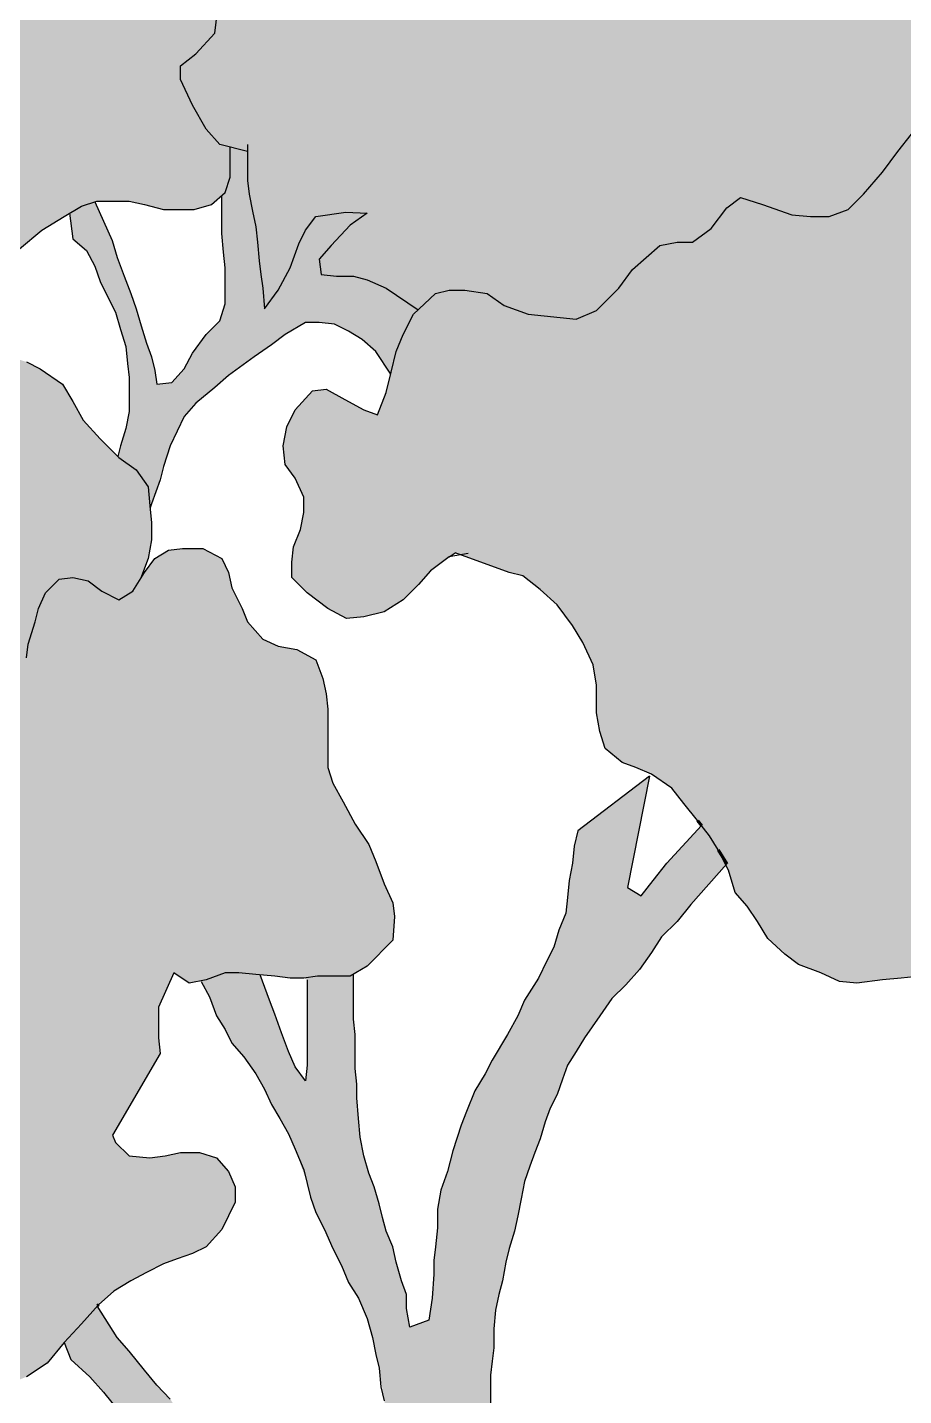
# Model space of a CAD drawing. Header units: millimetres. Extents: x 0 to 59350, y 0 to 29700.
# Drawn here: x 42453 to 43399, y 23469 to 24946 of the extents above; entities that cross this region are included whole.
import ezdxf

# ---------------------------------------------------------------- set-up
doc = ezdxf.new("R2010")
doc.units = ezdxf.units.MM
doc.linetypes.add('PUNKT2_S9', pattern=[1, 0, -1])
doc.layers.add('Standard', color=7, linetype='Continuous', lineweight=25)

msp = doc.modelspace()

# ---------------------------------------------------------------- hatches: boundary and pattern name
at = {"layer": 'Standard', "linetype": 'PUNKT2_S9', "lineweight": 25}
for color, points in [(7, [(43246.3, 24754.8), (43277.7, 24743.8), (43298, 24742), (43318.3, 24742), (43338.6, 24749.3), (43355.3, 24766), (43375.6, 24789.9), (43392.3, 24812.2), (43407, 24830.7), (43421.8, 24834.3), (43451.4, 24825.2), (43469.9, 24815.9), (43493.9, 24814), (43517.9, 24838), (43538.2, 24860.3), (43554.9, 24878.7), (43573.4, 24893.6), (43591.8, 24911.9), (43610.3, 24928.7), (43634.3, 24941.5), (43650.9, 24945.2), (43667.6, 24939.7), (43687.9, 24910.1), (43699, 24889.8), (43704.6, 24864), (43706.4, 24849.1), (43708.3, 24832.5), (43710.1, 24814), (43711.5, 24798.3), (43743.4, 24839.9), (43758.2, 24843.6), (43778.5, 24830.7), (43793.3, 24828.8), (43808.1, 24838), (43808.1, 24856.5), (43804.3, 24880.5), (43802.5, 24897.2), (43802.5, 24943.4), (43808.1, 24961.8), (43822.8, 24967.5), (43850.5, 24982.2), (43870.9, 24995.1), (43891.2, 24995.1), (43924.4, 24993.2), (43941.1, 24995.1), (43944.8, 24996.5), (43944.8, 25048.7), (43942.9, 25063.4), (43937.4, 25078.3), (43937.4, 25096.7), (43939.2, 25120.8), (43944.8, 25141.1), (43968.8, 25159.6), (43987.3, 25172.4), (44015, 25179.9), (44016.9, 25200.2), (44020.6, 25218.7), (44027.9, 25240.8), (44042.7, 25272.3), (44048.2, 25300), (44048.2, 25331.4), (44044.5, 25351.8), (44035.4, 25368.4), (44020.6, 25385), (44005.8, 25396.1), (43991, 25405.3), (43963.2, 25412.7), (43944.8, 25416.5), (43930, 25422), (43906, 25427.5), (43874.5, 25427.5), (43857.9, 25429.4), (43843.2, 25440.4), (43824.6, 25457.1), (43806.2, 25482.9), (43791.4, 25497.7), (43774.8, 25514.3), (43760, 25536.5), (43739.7, 25551.3), (43715.6, 25564.3), (43687.9, 25568), (43656.5, 25568), (43625.1, 25566.1), (43610.3, 25566.1), (43591.8, 25555.1), (43553, 25516.2), (43547.5, 25494.1), (43541.9, 25466.3), (43536.4, 25434.9), (43517.9, 25414.5), (43510.5, 25431.2), (43503.1, 25446), (43492, 25464.5), (43471.7, 25482.9), (43456.9, 25482.9), (43442.1, 25479.2), (43445.9, 25464.5), (43453.2, 25433), (43453.2, 25372.1), (43434.8, 25351.8), (43425.6, 25366.5), (43414.4, 25385), (43396, 25412.7), (43377.5, 25412.7), (43360.9, 25410.9), (43344.2, 25405.3), (43322.1, 25385), (43299.8, 25357.3), (43298, 25320.3), (43312.8, 25313), (43331.3, 25313), (43349.8, 25298.2), (43355.3, 25277.9), (43353.4, 25242.8), (43338.6, 25218.7), (43314.6, 25235.3), (43301.7, 25250.1), (43285.1, 25259.4), (43261.1, 25270.4), (43237.1, 25281.5), (43220.4, 25292.6), (43205.6, 25300), (43190.8, 25314.8), (43181.6, 25331.4), (43179.8, 25348.1), (43179.8, 25383.2), (43174.2, 25407.2), (43172.4, 25422), (43172.4, 25446), (43177.9, 25492.2), (43187.2, 25506.9), (43202, 25512.5), (43218.6, 25512.5), (43248.1, 25516.2), (43251.9, 25538.4), (43231.5, 25545.7), (43209.3, 25560.6), (43209.3, 25601.2), (43218.6, 25634.5), (43233.3, 25640), (43255.5, 25640), (43274, 25634.5), (43301.7, 25630.8), (43331.3, 25625.3), (43360.9, 25625.3), (43375.6, 25645.5), (43371.9, 25660.4), (43346.1, 25677), (43325.8, 25684.3), (43309.1, 25691.7), (43283.2, 25695.5), (43264.7, 25713.9), (43255.5, 25732.4), (43255.5, 25754.6), (43262.9, 25776.8), (43274, 25795.2), (43275.9, 25815.6), (43264.7, 25830.3), (43244.4, 25823), (43229.6, 25823), (43214.9, 25828.5), (43198.2, 25835.9), (43172.4, 25837.8), (43152, 25837.8), (43133.6, 25832.1), (43116.9, 25826.6), (43098.5, 25813.7), (43078.1, 25800.8), (43046.7, 25797), (43022.7, 25799), (43004.2, 25793.4), (42985.7, 25786), (42970.9, 25769.4), (42952.5, 25747.2), (42928.4, 25743.5), (42910, 25750.9), (42895.2, 25763.9), (42880.4, 25774.9), (42861.9, 25787.8), (42845.3, 25797), (42826.8, 25804.5), (42804.7, 25808.2), (42773.2, 25808.2), (42751.1, 25804.5), (42734.4, 25793.4), (42725.2, 25776.8), (42723.3, 25760.1), (42723.3, 25745.4), (42734.4, 25730.6), (42756.6, 25721.3), (42775.1, 25715.8), (42799.1, 25704.7), (42806.5, 25689.8), (42808.4, 25667.8), (42797.2, 25638.2), (42754.8, 25638.2), (42719.6, 25630.8), (42719.6, 25556.9), (42723.3, 25531), (42738.1, 25508.8), (42752.9, 25495.9), (42775.1, 25477.4), (42784.3, 25457.1), (42776.9, 25425.7), (42762.1, 25433), (42741.8, 25431.2), (42725.2, 25409), (42716, 25392.4), (42704.8, 25361), (42701.2, 25346.3), (42684.5, 25344.3), (42662.4, 25344.3), (42638.3, 25338.8), (42616.2, 25325.9), (42601.4, 25309.2), (42601.4, 25292.6), (42608.7, 25270.4), (42618, 25248.3), (42621.7, 25233.5), (42621.7, 25196.5), (42618, 25181.8), (42608.7, 25157.7), (42601.4, 25137.3), (42601.4, 25091.2), (42619.9, 25063.4), (42632.8, 25046.9), (42651.3, 25024.6), (42660.5, 25000.7), (42660.5, 24984), (42655, 24939.7), (42634.6, 24917.5), (42618, 24904.6), (42618, 24889.8), (42630.9, 24862.1), (42645.7, 24836.2), (42660.5, 24819.5), (42690.1, 24812.2), (42690.1, 24780.8), (42691.9, 24766), (42695.7, 24747.5), (42699.3, 24730.9), (42701.2, 24714.2), (42703, 24693.9), (42704.8, 24679.1), (42706.7, 24664.4), (42708.5, 24642.1), (42723.3, 24662.5), (42736.3, 24686.4), (42745.5, 24712.4), (42752.9, 24727.2), (42764, 24742), (42796.5, 24746.4), (42819.4, 24745.6), (42801, 24732.7), (42780.6, 24710.5), (42767.7, 24695.8), (42769.6, 24679.1), (42786.2, 24677.3), (42804.7, 24677.3), (42819.4, 24673.6), (42839.8, 24664.4), (42874.3, 24641.2), (42893.3, 24658.8), (42908.1, 24662.5), (42924.8, 24662.5), (42948.8, 24658.8), (42967.2, 24645.8), (42993.2, 24636.6), (43044.9, 24631.1), (43067.1, 24640.3), (43091.1, 24664.4), (43105.9, 24684.6), (43120.6, 24697.6), (43135.4, 24710.5), (43153.9, 24714.2), (43170.5, 24714.2), (43190.8, 24729), (43207.5, 24751.2), (43222.3, 24762.3)]), (96, [(42468.3, 24727.2), (42492.4, 24742), (42510.9, 24753), (42527.5, 24758.6), (42562.6, 24758.6), (42579.2, 24754.8), (42599.5, 24749.3), (42632.8, 24749.3), (42651.3, 24754.8), (42666.1, 24767.8), (42671.6, 24784.4), (42671.6, 24816.8), (42660.5, 24819.5), (42645.7, 24836.2), (42630.9, 24862.1), (42618, 24889.8), (42618, 24904.6), (42634.6, 24917.5), (42655, 24939.7), (42660.5, 24984), (42660.5, 25000.7), (42651.3, 25024.6), (42632.8, 25046.9), (42619.9, 25063.4), (42601.4, 25091.2), (42601.4, 25137.3), (42608.7, 25157.7), (42618, 25181.8), (42621.7, 25196.5), (42621.7, 25233.5), (42618, 25248.3), (42608.7, 25270.4), (42600.3, 25295.7), (42562.6, 25316.7), (42542.3, 25324), (42525.6, 25324), (42509, 25320.3), (42486.8, 25301.9), (42464.6, 25288.9), (42440.6, 25288.9), (42425.8, 25303.7), (42425.8, 25322.2), (42418.5, 25348.1), (42394.4, 25370.2), (42375.9, 25385), (42355.6, 25401.6), (42337.1, 25399.8), (42322.4, 25394.2), (42294.6, 25410.9), (42283.6, 25429.3), (42272.5, 25434.9), (42261.3, 25453.4), (42260.2, 25461.7), (42259.5, 25462.6), (42235.5, 25481.1), (42215.2, 25490.4), (42200.4, 25503.3), (42198.5, 25525.5), (42198.5, 25592), (42159.8, 25610.4), (42130.2, 25610.4), (42104.3, 25606.8), (42087.6, 25604.9), (42063.7, 25597.6), (42052.5, 25579), (42047, 25562.5), (42039.6, 25543.9), (42032.2, 25529.2), (42023, 25505.1), (42017.4, 25484.9), (42011.9, 25455.3), (42010.1, 25433), (42010.1, 25407.2), (42013.7, 25385), (42023, 25366.5), (42048.9, 25361), (42069.2, 25362.8), (42087.6, 25362.8), (42104.3, 25342.5), (42104.3, 25305.5), (42089.5, 25281.5), (42076.6, 25259.4), (42071.1, 25242.8), (42067.3, 25216.9), (42074.7, 25194.7), (42085.8, 25174.4), (42091.4, 25144.8), (42091.4, 25124.4), (42074.7, 25109.7), (42050.7, 25107.9), (42024.9, 25113.4), (42013.7, 25128.1), (42002.7, 25144.8), (41991.6, 25170.6), (41976.8, 25189.2), (41965.7, 25211.3), (41949.1, 25231.6), (41939.8, 25261.2), (41934.3, 25298.2), (41930.6, 25324), (41917.7, 25346.3), (41901, 25351.8), (41880.7, 25355.4), (41851.1, 25364.7), (41832.7, 25370.2), (41812.3, 25370.2), (41780.9, 25344.3), (41780.9, 25324), (41799.4, 25320.3), (41817.9, 25311), (41834.5, 25303.7), (41858.5, 25292.6), (41865.9, 25257.5), (41853, 25226.1), (41841.9, 25205.7), (41817.9, 25187.3), (41792, 25178.1), (41716.2, 25178.1), (41692.3, 25166.9), (41670, 25154.1), (41646, 25141.1), (41627.5, 25120.8), (41609.1, 25111.6), (41572.1, 25111.6), (41557.3, 25100.4), (41546.2, 25083.8), (41535.2, 25057.9), (41535.2, 25028.3), (41538.9, 24996.9), (41546.2, 24969.3), (41557.3, 24947), (41570.3, 24928.7), (41585.1, 24915.6), (41598, 24887.9), (41603.5, 24864), (41609.1, 24839.9), (41612.8, 24825.2), (41622, 24810.3), (41636.8, 24797.4), (41659, 24786.3), (41684.8, 24775.2), (41708.9, 24767.8), (41729.2, 24762.3), (41779.1, 24762.3), (41797.6, 24767.8), (41823.4, 24767.8), (41845.6, 24754.8), (41873.3, 24742), (41889.9, 24740.1), (41910.3, 24738.3), (41930.6, 24742), (41958.3, 24754.8), (41982.3, 24767.8), (42008.2, 24782.6), (42024.9, 24791.9), (42041.5, 24797.4), (42056.3, 24795.6), (42078.4, 24784.4), (42095.1, 24767.8), (42102.6, 24747.9), (42119.1, 24743.8), (42133.9, 24738.3), (42148.6, 24730.9), (42172.7, 24716), (42187.4, 24710.5), (42204.1, 24708.7), (42231.8, 24712.4), (42250.3, 24716), (42265.1, 24717.9), (42287.3, 24719.7), (42307.6, 24708.7), (42316.4, 24702.8), (42322.4, 24701.3), (42337.1, 24695.8), (42361.2, 24693.9), (42375.9, 24688.4), (42392.6, 24686.4), (42409.2, 24686.4), (42425.8, 24692.1), (42444.3, 24706.9)]), (96, [(43170.5, 24714.2), (43153.9, 24714.2), (43135.4, 24710.5), (43120.6, 24697.6), (43105.9, 24684.6), (43091.1, 24664.4), (43067.1, 24640.3), (43044.9, 24631.1), (42993.2, 24636.6), (42967.2, 24645.8), (42948.8, 24658.8), (42924.8, 24662.5), (42908.1, 24662.5), (42893.3, 24658.8), (42869.3, 24636.6), (42858.2, 24614.4), (42850.8, 24596), (42845.3, 24573.8), (42839.8, 24551.7), (42830.5, 24527.6), (42815.7, 24533.1), (42795.4, 24544.2), (42775.1, 24555.4), (42760.3, 24553.5), (42741.8, 24533.1), (42732.6, 24514.7), (42728.9, 24494.3), (42730.8, 24474), (42741.8, 24459.2), (42751.1, 24438.9), (42751.1, 24422.3), (42747.3, 24403.8), (42740, 24385.3), (42738.1, 24368.7), (42738.1, 24352), (42754.8, 24335.4), (42776.9, 24318.8), (42797.2, 24307.7), (42815.7, 24309.6), (42837.9, 24315.1), (42858.2, 24328), (42874.9, 24344.7), (42887.8, 24359.4), (42914.5, 24378.9), (42972.8, 24357.6), (42987.6, 24353.9), (43006, 24339.2), (43024.5, 24322.5), (43041.1, 24300.3), (43052.3, 24281.8), (43063.4, 24257.8), (43067.1, 24235.7), (43067.1, 24206.1), (43070.7, 24185.8), (43076.2, 24167.3), (43094.7, 24152.5), (43109.5, 24147), (43126.2, 24139.6), (43148.4, 24124.7), (43161.3, 24108.2), (43176.1, 24089.6), (43189, 24073.1), (43198.2, 24058.2), (43209.3, 24036.1), (43216.8, 24012), (43229.6, 23997.3), (43240.7, 23980.6), (43251.9, 23962.2), (43270.3, 23945.5), (43285.1, 23934.4), (43309.1, 23925.3), (43329.4, 23915.9), (43347.9, 23914.1), (43375.6, 23917.8), (43396, 23919.6), (43416.3, 23921.6), (43431.1, 23923.4), (43445.9, 23925.3), (43471.7, 23932.6), (43493.9, 23938.1), (43517.9, 23945.5), (43538.2, 23952.9), (43556.7, 23976.9), (43567.8, 23999.2), (43567.8, 24015.7), (43562.2, 24030.6), (43540.1, 24052.7), (43523.4, 24063.8), (43506.8, 24080.4), (43495.8, 24095.1), (43497.6, 24126.6), (43501.3, 24141.4), (43508.7, 24156.2), (43517.9, 24172.8), (43540.1, 24196.8), (43566, 24220.9), (43588.2, 24230.1), (43614, 24235.7), (43634.3, 24248.6), (43643.6, 24263.3), (43647.3, 24289.2), (43641.7, 24305.9), (43626.9, 24318.8), (43608.5, 24335.4), (43604.8, 24353.9), (43604.8, 24370.5), (43608.5, 24390.8), (43614, 24411.2), (43619.6, 24431.5), (43626.9, 24453.7), (43634.3, 24477.8), (43643.6, 24503.5), (43654.7, 24533.1), (43675, 24568.2), (43686.1, 24586.8), (43699, 24603.4), (43721.2, 24618.2), (43745.2, 24625.6), (43763.7, 24633), (43784, 24647.7), (43778.5, 24662.5), (43765.5, 24680.9), (43747, 24697.6), (43734.1, 24719.7), (43726.7, 24740.1), (43721.2, 24760.4), (43709.5, 24795.6), (43711.5, 24798.3), (43710.1, 24814), (43708.3, 24832.5), (43706.4, 24849.1), (43704.6, 24864), (43699, 24889.8), (43687.9, 24910.1), (43667.6, 24939.7), (43650.9, 24945.2), (43634.3, 24941.5), (43610.3, 24928.7), (43591.8, 24911.9), (43573.4, 24893.6), (43554.9, 24878.7), (43538.2, 24860.3), (43517.9, 24838), (43493.9, 24814), (43469.9, 24815.9), (43451.4, 24825.2), (43421.8, 24834.3), (43407, 24830.7), (43392.3, 24812.2), (43375.6, 24789.9), (43355.3, 24766), (43338.6, 24749.3), (43318.3, 24742), (43298, 24742), (43277.7, 24743.8), (43246.3, 24754.8), (43222.3, 24762.3), (43207.5, 24751.2), (43190.8, 24729)]), (59, [(42660.5, 24629.3), (42645.7, 24614.4), (42630.9, 24594.2), (42621.7, 24577.4), (42608.7, 24562.7), (42592.2, 24560.9), (42590.3, 24575.6), (42586.6, 24590.5), (42581.1, 24605.2), (42575.5, 24623.7), (42570, 24642.1), (42564.4, 24658.8), (42557, 24677.3), (42549.6, 24697.6), (42544.1, 24716), (42525.5, 24757.9), (42510.9, 24753), (42498.1, 24745.5), (42501.6, 24717.9), (42516.4, 24705), (42525.6, 24688.4), (42531.2, 24671.7), (42538.5, 24657), (42547.8, 24638.5), (42553.3, 24620), (42558.9, 24601.5), (42560.7, 24583.1), (42562.6, 24568.2), (42562.6, 24531.3), (42558.9, 24512.9), (42553.3, 24494.3), (42550.4, 24482.6), (42551.5, 24481.5), (42570, 24468.4), (42582.9, 24450), (42584.8, 24429.6), (42585, 24427.3), (42586.6, 24431.5), (42595.8, 24457.4), (42599.5, 24472.1), (42606.9, 24494.3), (42621.7, 24525.8), (42634.6, 24540.5), (42655, 24557.2), (42669.7, 24570.1), (42697.5, 24590.5), (42716, 24603.4), (42730.8, 24614.4), (42752.9, 24627.4), (42767.7, 24627.4), (42784.3, 24625.6), (42799.1, 24618.2), (42813.9, 24608.9), (42828.7, 24596), (42844.8, 24571.8), (42845.3, 24573.8), (42850.8, 24596), (42858.2, 24614.4), (42869.3, 24636.6), (42874.3, 24641.2), (42839.8, 24664.4), (42819.4, 24673.6), (42804.7, 24677.3), (42786.2, 24677.3), (42769.6, 24679.1), (42767.7, 24695.8), (42780.6, 24710.5), (42801, 24732.7), (42819.4, 24745.6), (42796.5, 24746.4), (42764, 24742), (42752.9, 24727.2), (42745.5, 24712.4), (42736.3, 24686.4), (42723.3, 24662.5), (42708.5, 24642.1), (42706.7, 24664.4), (42704.8, 24679.1), (42703, 24693.9), (42701.2, 24714.2), (42699.3, 24730.9), (42695.7, 24747.5), (42691.9, 24766), (42690.1, 24780.8), (42690.1, 24812.2), (42671.6, 24816.8), (42671.6, 24784.4), (42666.1, 24767.8), (42662.4, 24764.5), (42662.4, 24723.5), (42664.2, 24703.2), (42666.1, 24686.4), (42666.1, 24647.7)]), (7, [(41947.2, 24477.8), (41945.4, 24457.4), (41939.8, 24440.7), (41923.2, 24424.1), (41879.3, 24427.4), (41891.8, 24414.9), (41912.1, 24403.8), (41926.9, 24394.5), (41921.4, 24378), (41912.1, 24363.1), (41904.7, 24348.4), (41891.8, 24328), (41888.1, 24304.1), (41888.1, 24281.8), (41891.8, 24265.2), (41897.4, 24248.6), (41902.9, 24233.7), (41914, 24211.6), (41921.4, 24196.8), (41926.9, 24176.5), (41926.9, 24143.3), (41922.7, 24116.2), (41951, 24119.2), (41975, 24128.4), (41993.4, 24134), (42015.6, 24141.4), (42032.2, 24147), (42048.9, 24152.5), (42072.9, 24150.6), (42091.4, 24145.1), (42117.2, 24137.7), (42132, 24134), (42148.6, 24132.2), (42174.6, 24128.4), (42198.5, 24124.7), (42213.3, 24121), (42230, 24121), (42248.5, 24115.5), (42261.3, 24100.8), (42289.1, 24070.3), (42289.1, 24076.7), (42287.3, 24100.8), (42290.9, 24121), (42294.6, 24135.9), (42300.2, 24152.5), (42305.7, 24169.1), (42318.7, 24189.4), (42339, 24209.8), (42355.6, 24220.9), (42370.4, 24224.5), (42405.5, 24224.5), (42420.3, 24228.2), (42435.1, 24235.7), (42444.3, 24250.4), (42451.7, 24265.2), (42453.6, 24280), (42460.9, 24304.1), (42464.6, 24318.8), (42472.1, 24335.4), (42486.8, 24350.2), (42501.6, 24352), (42518.2, 24348.4), (42533, 24337.2), (42551.5, 24328), (42566.3, 24337.2), (42574.7, 24350.5), (42582.9, 24372.5), (42586.6, 24392.7), (42586.6, 24411.2), (42584.8, 24429.6), (42582.9, 24450), (42570, 24468.4), (42551.5, 24481.5), (42531.2, 24501.7), (42512.7, 24522.1), (42501.6, 24542.3), (42490.5, 24560.9), (42466.5, 24577.4), (42451.7, 24584.9), (42427.7, 24592.3), (42399.9, 24601.5), (42390.7, 24618.2), (42381.5, 24633), (42368.6, 24647.7), (42359.3, 24666.2), (42348.2, 24680.9), (42329.7, 24693.9), (42316.4, 24702.8), (42307.6, 24705), (42292.8, 24708.7), (42241.3, 24714.3), (42231.8, 24712.4), (42204.1, 24708.7), (42187.4, 24710.5), (42172.7, 24716), (42148.6, 24730.9), (42133.9, 24738.3), (42119.1, 24743.8), (42096.9, 24749.3), (42072.9, 24743.8), (42054.4, 24723.5), (42043.3, 24705), (42037.8, 24690.2), (42024.9, 24664.4), (42006.4, 24634.8), (41987.9, 24623.7), (41965.7, 24610.7), (41947.2, 24590.5), (41938, 24571.9), (41936.2, 24546), (41941.7, 24525.8), (41947.2, 24501.7)]), (96, [(42690.1, 24304.1), (42684.5, 24318.8), (42673.4, 24341), (42669.7, 24357.6), (42662.4, 24372.5), (42642, 24383.5), (42619.9, 24383.5), (42605.1, 24381.6), (42590.3, 24372.5), (42579.2, 24357.6), (42566.3, 24337.2), (42551.5, 24328), (42533, 24337.2), (42518.2, 24348.4), (42501.6, 24352), (42486.8, 24350.2), (42472.1, 24335.4), (42464.6, 24318.8), (42460.9, 24304.1), (42453.6, 24280), (42451.7, 24265.2), (42444.3, 24250.4), (42435.1, 24235.7), (42420.3, 24228.2), (42405.5, 24224.5), (42370.4, 24224.5), (42355.6, 24220.9), (42339, 24209.8), (42318.7, 24189.4), (42305.7, 24169.1), (42300.2, 24152.5), (42294.6, 24135.9), (42290.9, 24121), (42287.3, 24100.8), (42289.1, 24076.7), (42289.1, 24062), (42300.2, 24038), (42320.5, 24034.3), (42340.8, 24028.7), (42359.3, 24010.2), (42368.6, 23995.5), (42375.9, 23980.6), (42381.5, 23962.2), (42385.2, 23947.3), (42387, 23930.8), (42387, 23915.9), (42381.5, 23899.3), (42372.2, 23875.3), (42357.5, 23875.3), (42337.1, 23873.4), (42318.7, 23858.7), (42305.7, 23838.3), (42290.9, 23814.3), (42276.1, 23784.8), (42268.8, 23770), (42265.1, 23753.4), (42261.3, 23731.2), (42265.1, 23714.6), (42266.9, 23690.5), (42255.8, 23675.7), (42257.7, 23653.6), (42279.9, 23649.9), (42300.2, 23651.7), (42311.2, 23636.9), (42290.9, 23624), (42278, 23609.1), (42281.7, 23594.4), (42302, 23588.9), (42320.5, 23577.8), (42326, 23561.2), (42326, 23527.9), (42327.9, 23513.2), (42346.4, 23490.9), (42366.7, 23478.1), (42387, 23472.5), (42407.3, 23474.4), (42424, 23478.1), (42451.7, 23489.1), (42473.9, 23503.8), (42492.4, 23526), (42510.9, 23546.4), (42529.3, 23566.7), (42546, 23581.5), (42564.4, 23592.6), (42581.1, 23601.8), (42599.5, 23611.1), (42614.3, 23616.6), (42630.9, 23622.2), (42645.7, 23629.5), (42662.4, 23648), (42677.1, 23677.5), (42677.1, 23694.2), (42669.7, 23710.8), (42656.8, 23725.6), (42638.3, 23731.2), (42618, 23731.2), (42601.4, 23727.5), (42584.8, 23725.6), (42562.6, 23727.5), (42547.8, 23742.2), (42544.5, 23750.1), (42595.8, 23838.3), (42594, 23855), (42594, 23888.3), (42610.6, 23925.3), (42627.3, 23914.1), (42645.7, 23917.8), (42666.1, 23925.3), (42680.9, 23925.3), (42699.3, 23923.4), (42719.6, 23921.6), (42736.3, 23919.6), (42751.1, 23919.6), (42765.9, 23921.6), (42801, 23921.6), (42819.4, 23932.6), (42847.1, 23960.4), (42849, 23986.1), (42847.1, 24001), (42837.9, 24021.2), (42828.7, 24045.3), (42821.3, 24063.8), (42806.5, 24085.9), (42793.5, 24110), (42782.4, 24130.2), (42776.9, 24147), (42776.9, 24209.8), (42775.1, 24226.4), (42771.4, 24243), (42764, 24263.3), (42743.6, 24274.5), (42723.3, 24278.1), (42706.7, 24285.5)]), (59, [(42791.7, 23204.5), (42786.2, 23178.7), (42784.3, 23162), (42776.9, 23132.5), (42767.7, 23147.2), (42752.9, 23189.7), (42745.5, 23208.2), (42738.1, 23226.8), (42723.3, 23258.1), (42710.4, 23298.8), (42697.5, 23332.1), (42688.2, 23350.5), (42677.1, 23365.4), (42669.7, 23380.1), (42655, 23394.8), (42638.3, 23415.2), (42625.4, 23435.6), (42606.9, 23465), (42592.2, 23479.9), (42579.2, 23496.4), (42562.6, 23516.9), (42549.6, 23531.6), (42528.1, 23565.4), (42510.9, 23546.4), (42492.4, 23526), (42499.7, 23507.6), (42520, 23489.1), (42534.8, 23472.5), (42551.5, 23452.1), (42560.7, 23437.4), (42564.4, 23418.9), (42573.6, 23404.2), (42582.9, 23380.1), (42592.2, 23361.6), (42599.5, 23345), (42606.9, 23328.3), (42614.3, 23311.7), (42619.9, 23293.2), (42629.1, 23272.9), (42638.3, 23252.6), (42649.4, 23237.8), (42660.5, 23219.3), (42671.6, 23200.8), (42679, 23186), (42686.4, 23165.7), (42691.9, 23145.4), (42695.7, 23130.6), (42697.5, 23112.1), (42701.2, 23095.5), (42704.8, 23073.3), (42706.7, 23051.1), (42706.7, 22687.1), (42708.5, 22670.4), (42710.4, 22655.7), (42710.4, 22640.9), (42712.2, 22615.1), (42714.1, 22598.4), (42716, 22572.6), (42717.8, 22550.4), (42717.8, 22531.8), (42719.6, 22517.1), (42719.6, 22498.7), (42721.5, 22482), (42721.5, 22467.3), (42723.3, 22445.1), (42725.2, 22426.5), (42727, 22411.8), (42727, 22395.2), (42730.8, 22376.7), (42732.6, 22354.5), (42734.4, 22339.7), (42738.1, 22325), (42741.8, 22304.6), (42743.6, 22284.3), (42747.3, 22264), (42747.3, 22256.7), (42818.4, 22169.3), (42846.2, 22169.3), (42869.1, 22293.1), (42886.3, 22169.3), (42887.8, 22169.3), (42887.8, 22169.7), (42885.9, 22186.4), (42884.1, 22203), (42884.1, 22345.2), (42882.3, 22363.8), (42878.6, 22385.9), (42876.7, 22402.6), (42876.7, 22520.8), (42874.9, 22539.3), (42873, 22555.9), (42871.2, 22576.3), (42869.3, 22592.9), (42867.5, 22607.7), (42867.5, 22624.3), (42865.6, 22640.9), (42861.9, 22655.7), (42860.1, 22670.4), (42858.2, 22685.3), (42854.5, 22703.7), (42850.8, 22724.1), (42849, 22744.4), (42849, 22811), (42852.7, 22825.7), (42854.5, 22842.3), (42854.5, 22883.1), (42852.7, 22903.3), (42852.7, 22936.6), (42856.4, 22953.3), (42858.2, 22971.7), (42860.1, 22986.5), (42861.9, 23003.1), (42863.8, 23017.8), (42867.5, 23032.7), (42869.3, 23049.2), (42873, 23067.8), (42876.7, 23088), (42880.4, 23104.8), (42885.9, 23123.3), (42887.8, 23139.9), (42895.2, 23162), (42897, 23176.8), (42904.5, 23199), (42911.8, 23217.5), (42915.5, 23232.3), (42919.2, 23248.9), (42922.9, 23263.7), (42926.6, 23282.1), (42932.1, 23300.7), (42935.8, 23317.2), (42937.7, 23335.8), (42939.6, 23350.5), (42945.1, 23367.2), (42946.9, 23381.9), (42946.9, 23396.7), (42948.8, 23413.4), (42950.6, 23435.6), (42952.5, 23454), (42952.5, 23490.9), (42954.3, 23505.8), (42956.2, 23520.5), (42956.2, 23540.9), (42958, 23561.2), (42961.7, 23577.8), (42965.4, 23592.6), (42969.1, 23612.9), (42972.8, 23627.7), (42978.4, 23646.2), (42982, 23662.8), (42985.7, 23681.3), (42989.4, 23699.8), (42995, 23716.4), (43000.5, 23731.2), (43006, 23745.9), (43011.6, 23764.4), (43017.1, 23779.2), (43024.5, 23794), (43030.1, 23810.6), (43035.6, 23825.4), (43044.9, 23840.2), (43054.1, 23855), (43070.7, 23879), (43083.7, 23897.5), (43098.5, 23912.2), (43113.3, 23928.9), (43126.2, 23947.3), (43137.3, 23964.1), (43153.9, 23980.6), (43168.7, 23999.2), (43206.6, 24041.5), (43198.2, 24058.2), (43189, 24073.1), (43180.1, 24084.4), (43142.8, 24043.5), (43128, 24024.9), (43115.1, 24008.4), (43100.3, 24017.5), (43124.3, 24137.7), (43046.7, 24078.6), (43043, 24062), (43041.1, 24043.5), (43037.5, 24024.9), (43035.6, 24006.5), (43033.8, 23989.8), (43026.4, 23971.4), (43020.8, 23952.9), (43013.5, 23938.1), (43004.2, 23919.6), (42989.4, 23895.7), (42982, 23879), (42970.9, 23858.7), (42954.3, 23830.9), (42946.9, 23816.1), (42935.8, 23797.7), (42926.6, 23775.5), (42921, 23760.7), (42911.8, 23733), (42906.3, 23710.8), (42898.9, 23690.5), (42895.2, 23670.2), (42895.2, 23649.9), (42893.3, 23629.5), (42891.5, 23614.8), (42891.5, 23599.9), (42889.7, 23574), (42885.9, 23550.1), (42865.6, 23542.7), (42861.9, 23563), (42861.9, 23577.8), (42856.4, 23592.6), (42850.8, 23612.9), (42847.1, 23629.5), (42839.8, 23646.2), (42836.1, 23661), (42832.3, 23675.7), (42826.8, 23694.2), (42821.3, 23709), (42815.7, 23727.5), (42812, 23747.9), (42810.2, 23768.1), (42808.4, 23790.3), (42808.4, 23805.1), (42806.5, 23821.8), (42806.5, 23858.7), (42804.7, 23875.3), (42804.7, 23923.8), (42801, 23921.6), (42765.9, 23921.6), (42751.1, 23919.6), (42754.8, 23917.8), (42754.8, 23825.4), (42752.9, 23808.8), (42741.8, 23823.6), (42734.4, 23840.2), (42727, 23860.5), (42719.6, 23880.8), (42714.1, 23895.7), (42703.8, 23923), (42699.3, 23923.4), (42680.9, 23925.3), (42666.1, 23925.3), (42645.7, 23917.8), (42638.6, 23916.4), (42640.2, 23915.9), (42649.4, 23899.3), (42656.8, 23879), (42666.1, 23864.2), (42673.4, 23849.4), (42686.4, 23834.6), (42699.3, 23816.1), (42716, 23783), (42734.4, 23751.5), (42741.8, 23734.9), (42754.8, 23697.9), (42764, 23666.5), (42773.2, 23648), (42791.7, 23609.1), (42799.1, 23590.8), (42810.2, 23574), (42819.4, 23552), (42825, 23531.6), (42832.3, 23498.3), (42837.9, 23463.2), (42841.6, 23439.3), (42841.6, 23372.7), (42837.9, 23354.2), (42834.2, 23339.4), (42828.7, 23320.9), (42823.1, 23304.3), (42813.9, 23280.3), (42808.4, 23263.7), (42801, 23239.6), (42795.4, 23223)])]:
    msp.add_hatch(color=color, dxfattribs=at).paths.add_polyline_path(points)

# ---------------------------------------------------------------- linework, layer by layer
at = {"layer": 'Standard', "color": 7, "linetype": 'Continuous', "lineweight": -3}
for p, q in [((42655, 24939.7), (42660.5, 24984)), ((42634.6, 24917.5), (42655, 24939.7)), ((42618, 24904.6), (42634.6, 24917.5)), ((42618, 24889.8), (42618, 24904.6)), ((42630.9, 24862.1), (42618, 24889.8)), ((42645.7, 24836.2), (42630.9, 24862.1)), ((42660.5, 24819.5), (42645.7, 24836.2)), ((42690.1, 24812.2), (42660.5, 24819.5)), ((42690.1, 24819.5), (42690.1, 24802.9)), ((43392.3, 24812.2), (43407, 24830.7)), ((42671.6, 24784.4), (42671.6, 24816.8)), ((43375.6, 24789.9), (43392.3, 24812.2)), ((42690.1, 24802.9), (42690.1, 24780.8)), ((43355.3, 24766), (43375.6, 24789.9)), ((42666.1, 24767.8), (42671.6, 24784.4)), ((42690.1, 24780.8), (42691.9, 24766)), ((42651.3, 24754.8), (42666.1, 24767.8)), ((42662.4, 24723.5), (42662.4, 24764.5)), ((42691.9, 24766), (42695.7, 24747.5)), ((43207.5, 24751.2), (43222.3, 24762.3)), ((43222.3, 24762.3), (43246.3, 24754.8)), ((43338.6, 24749.3), (43355.3, 24766)), ((42492.4, 24742), (42510.9, 24753)), ((42510.9, 24753), (42527.5, 24758.6)), ((42525.5, 24757.9), (42544.1, 24716)), ((42527.5, 24758.6), (42544.1, 24758.6)), ((42544.1, 24758.6), (42562.6, 24758.6)), ((42562.6, 24758.6), (42579.2, 24754.8)), ((42579.2, 24754.8), (42599.5, 24749.3)), ((42599.5, 24749.3), (42614.3, 24749.3)), ((42614.3, 24749.3), (42632.8, 24749.3)), ((42632.8, 24749.3), (42651.3, 24754.8)), ((42695.7, 24747.5), (42699.3, 24730.9)), ((42819.4, 24745.6), (42801, 24732.7)), ((43190.8, 24729), (43207.5, 24751.2)), ((43246.3, 24754.8), (43277.7, 24743.8)), ((43318.3, 24742), (43338.6, 24749.3)), ((42468.3, 24727.2), (42492.4, 24742)), ((42498.1, 24745.5), (42501.6, 24717.9)), ((42699.3, 24730.9), (42701.2, 24714.2)), ((42752.9, 24727.2), (42764, 24742)), ((42801, 24732.7), (42780.6, 24710.5)), ((43277.7, 24743.8), (43298, 24742)), ((43298, 24742), (43318.3, 24742)), ((42444.3, 24706.9), (42468.3, 24727.2)), ((42501.6, 24717.9), (42516.4, 24705)), ((42664.2, 24703.2), (42662.4, 24723.5)), ((42745.5, 24712.4), (42752.9, 24727.2)), ((43170.5, 24714.2), (43190.8, 24729)), ((42516.4, 24705), (42525.6, 24688.4)), ((42544.1, 24716), (42549.6, 24697.6)), ((42666.1, 24686.4), (42664.2, 24703.2)), ((42701.2, 24714.2), (42703, 24693.9)), ((42736.3, 24686.4), (42745.5, 24712.4)), ((42780.6, 24710.5), (42767.7, 24695.8)), ((43120.6, 24697.6), (43135.4, 24710.5)), ((43135.4, 24710.5), (43153.9, 24714.2)), ((43153.9, 24714.2), (43170.5, 24714.2)), ((42525.6, 24688.4), (42531.2, 24671.7)), ((42549.6, 24697.6), (42557, 24677.3)), ((42703, 24693.9), (42704.8, 24679.1)), ((42767.7, 24695.8), (42769.6, 24679.1)), ((43105.9, 24684.6), (43120.6, 24697.6)), ((42557, 24677.3), (42564.4, 24658.8)), ((42666.1, 24666.2), (42666.1, 24686.4)), ((42704.8, 24679.1), (42706.7, 24664.4)), ((42723.3, 24662.5), (42736.3, 24686.4)), ((42769.6, 24679.1), (42786.2, 24677.3)), ((42786.2, 24677.3), (42804.7, 24677.3)), ((42804.7, 24677.3), (42819.4, 24673.6)), ((42819.4, 24673.6), (42839.8, 24664.4)), ((43091.1, 24664.4), (43105.9, 24684.6)), ((42531.2, 24671.7), (42538.5, 24657)), ((42538.5, 24657), (42547.8, 24638.5)), ((42564.4, 24658.8), (42570, 24642.1)), ((42666.1, 24647.7), (42666.1, 24666.2)), ((42706.7, 24664.4), (42708.5, 24642.1)), ((42708.5, 24642.1), (42723.3, 24662.5)), ((42839.8, 24664.4), (42874.3, 24641.2)), ((42869.3, 24636.6), (42893.3, 24658.8)), ((42893.3, 24658.8), (42908.1, 24662.5)), ((42908.1, 24662.5), (42924.8, 24662.5)), ((42924.8, 24662.5), (42948.8, 24658.8)), ((42948.8, 24658.8), (42967.2, 24645.8)), ((43067.1, 24640.3), (43091.1, 24664.4)), ((42660.5, 24629.3), (42666.1, 24647.7)), ((42967.2, 24645.8), (42993.2, 24636.6)), ((42547.8, 24638.5), (42553.3, 24620)), ((42570, 24642.1), (42575.5, 24623.7)), ((42645.7, 24614.4), (42660.5, 24629.3)), ((42858.2, 24614.4), (42869.3, 24636.6)), ((42993.2, 24636.6), (43044.9, 24631.1)), ((43044.9, 24631.1), (43067.1, 24640.3)), ((42553.3, 24620), (42558.9, 24601.5)), ((42575.5, 24623.7), (42581.1, 24605.2)), ((42630.9, 24594.2), (42645.7, 24614.4)), ((42730.8, 24614.4), (42716, 24603.4)), ((42752.9, 24627.4), (42730.8, 24614.4)), ((42767.7, 24627.4), (42752.9, 24627.4)), ((42784.3, 24625.6), (42767.7, 24627.4)), ((42799.1, 24618.2), (42784.3, 24625.6)), ((42813.9, 24608.9), (42799.1, 24618.2)), ((42850.8, 24596), (42858.2, 24614.4)), ((42558.9, 24601.5), (42560.7, 24583.1)), ((42581.1, 24605.2), (42586.6, 24590.5)), ((42716, 24603.4), (42697.5, 24590.5)), ((42828.7, 24596), (42813.9, 24608.9)), ((42451.7, 24584.9), (42466.5, 24577.4)), ((42586.6, 24590.5), (42590.3, 24575.6)), ((42621.7, 24577.4), (42630.9, 24594.2)), ((42697.5, 24590.5), (42669.7, 24570.1)), ((42844.8, 24571.8), (42828.7, 24596)), ((42845.3, 24573.8), (42850.8, 24596)), ((42466.5, 24577.4), (42490.5, 24560.9)), ((42560.7, 24583.1), (42562.6, 24568.2)), ((42590.3, 24575.6), (42592.2, 24560.9)), ((42608.7, 24562.7), (42621.7, 24577.4)), ((42669.7, 24570.1), (42655, 24557.2)), ((42839.8, 24551.7), (42845.3, 24573.8)), ((42490.5, 24560.9), (42501.6, 24542.3)), ((42562.6, 24568.2), (42562.6, 24553.5)), ((42592.2, 24560.9), (42608.7, 24562.7)), ((42655, 24557.2), (42634.6, 24540.5)), ((42760.3, 24553.5), (42775.1, 24555.4)), ((42775.1, 24555.4), (42795.4, 24544.2)), ((42501.6, 24542.3), (42512.7, 24522.1)), ((42562.6, 24553.5), (42562.6, 24531.3)), ((42634.6, 24540.5), (42621.7, 24525.8)), ((42741.8, 24533.1), (42760.3, 24553.5)), ((42795.4, 24544.2), (42815.7, 24533.1)), ((42830.5, 24527.6), (42839.8, 24551.7)), ((42562.6, 24531.3), (42558.9, 24512.9)), ((42621.7, 24525.8), (42606.9, 24494.3)), ((42732.6, 24514.7), (42741.8, 24533.1)), ((42815.7, 24533.1), (42830.5, 24527.6)), ((42512.7, 24522.1), (42531.2, 24501.7)), ((42558.9, 24512.9), (42553.3, 24494.3)), ((42728.9, 24494.3), (42732.6, 24514.7)), ((42531.2, 24501.7), (42551.5, 24481.5)), ((42553.3, 24494.3), (42550.4, 24482.6)), ((42551.5, 24481.5), (42570, 24468.4)), ((42606.9, 24494.3), (42599.5, 24472.1)), ((42730.8, 24474), (42728.9, 24494.3)), ((42570, 24468.4), (42582.9, 24450)), ((42599.5, 24472.1), (42595.8, 24457.4)), ((42741.8, 24459.2), (42730.8, 24474)), ((42595.8, 24457.4), (42586.6, 24431.5)), ((42751.1, 24438.9), (42741.8, 24459.2)), ((42582.9, 24450), (42584.8, 24429.6)), ((42751.1, 24422.3), (42751.1, 24438.9)), ((42584.8, 24429.6), (42586.6, 24411.2)), ((42586.6, 24431.5), (42585, 24427.3)), ((42747.3, 24403.8), (42751.1, 24422.3)), ((42586.6, 24411.2), (42586.6, 24392.7)), ((42586.6, 24392.7), (42582.9, 24372.5)), ((42740, 24385.3), (42747.3, 24403.8)), ((42590.3, 24372.5), (42605.1, 24381.6)), ((42605.1, 24381.6), (42619.9, 24383.5)), ((42619.9, 24383.5), (42642, 24383.5)), ((42642, 24383.5), (42662.4, 24372.5)), ((42738.1, 24368.7), (42740, 24385.3)), ((42928.4, 24378), (42908.1, 24374.3)), ((42972.8, 24357.6), (42914.5, 24378.9)), ((42582.9, 24372.5), (42574.7, 24350.5)), ((42579.2, 24357.6), (42590.3, 24372.5)), ((42662.4, 24372.5), (42669.7, 24357.6)), ((42738.1, 24352), (42738.1, 24368.7)), ((42908.1, 24374.3), (42887.8, 24359.4)), ((42472.1, 24335.4), (42486.8, 24350.2)), ((42486.8, 24350.2), (42501.6, 24352)), ((42501.6, 24352), (42518.2, 24348.4)), ((42518.2, 24348.4), (42533, 24337.2)), ((42566.3, 24337.2), (42579.2, 24357.6)), ((42669.7, 24357.6), (42673.4, 24341)), ((42754.8, 24335.4), (42738.1, 24352)), ((42887.8, 24359.4), (42874.9, 24344.7)), ((42987.6, 24353.9), (42972.8, 24357.6)), ((43006, 24339.2), (42987.6, 24353.9)), ((42464.6, 24318.8), (42472.1, 24335.4)), ((42533, 24337.2), (42551.5, 24328)), ((42551.5, 24328), (42566.3, 24337.2)), ((42673.4, 24341), (42684.5, 24318.8)), ((42776.9, 24318.8), (42754.8, 24335.4)), ((42874.9, 24344.7), (42858.2, 24328)), ((43024.5, 24322.5), (43006, 24339.2)), ((42460.9, 24304.1), (42464.6, 24318.8)), ((42684.5, 24318.8), (42690.1, 24304.1)), ((42797.2, 24307.7), (42776.9, 24318.8)), ((42858.2, 24328), (42837.9, 24315.1)), ((43041.1, 24300.3), (43024.5, 24322.5)), ((42453.6, 24280), (42460.9, 24304.1)), ((42690.1, 24304.1), (42706.7, 24285.5)), ((42815.7, 24309.6), (42797.2, 24307.7)), ((42837.9, 24315.1), (42815.7, 24309.6)), ((43052.3, 24281.8), (43041.1, 24300.3)), ((42451.7, 24265.2), (42453.6, 24280)), ((42706.7, 24285.5), (42723.3, 24278.1)), ((42723.3, 24278.1), (42743.6, 24274.5)), ((42743.6, 24274.5), (42764, 24263.3)), ((43063.4, 24257.8), (43052.3, 24281.8)), ((42764, 24263.3), (42771.4, 24243)), ((43067.1, 24235.7), (43063.4, 24257.8)), ((42771.4, 24243), (42775.1, 24226.4)), ((43067.1, 24220.9), (43067.1, 24235.7)), ((42775.1, 24226.4), (42776.9, 24209.8)), ((43067.1, 24206.1), (43067.1, 24220.9)), ((42776.9, 24209.8), (42776.9, 24191.3)), ((43070.7, 24185.8), (43067.1, 24206.1)), ((42776.9, 24191.3), (42776.9, 24169.1)), ((43076.2, 24167.3), (43070.7, 24185.8)), ((42776.9, 24169.1), (42776.9, 24147)), ((43094.7, 24152.5), (43076.2, 24167.3)), ((42776.9, 24147), (42782.4, 24130.2)), ((43109.5, 24147), (43094.7, 24152.5)), ((43126.2, 24139.6), (43109.5, 24147)), ((42782.4, 24130.2), (42793.5, 24110)), ((43124.3, 24137.7), (43046.7, 24078.6)), ((43124.3, 24137.7), (43100.3, 24017.5)), ((43148.4, 24124.7), (43126.2, 24139.6)), ((43161.3, 24108.2), (43148.4, 24124.7)), ((42793.5, 24110), (42806.5, 24085.9)), ((43176.1, 24089.6), (43161.3, 24108.2)), ((42806.5, 24085.9), (42821.3, 24063.8)), ((43142.8, 24043.5), (43180.2, 24084.5)), ((43189, 24073.1), (43176.1, 24089.6)), ((43046.7, 24078.6), (43043, 24062)), ((43198.2, 24058.2), (43189, 24073.1)), ((42821.3, 24063.8), (42828.7, 24045.3)), ((43043, 24062), (43041.1, 24043.5)), ((43209.3, 24036.1), (43198.2, 24058.2)), ((42828.7, 24045.3), (42837.9, 24021.2)), ((43041.1, 24043.5), (43037.5, 24024.9)), ((43128, 24024.9), (43142.8, 24043.5)), ((43207.8, 24042.9), (43168.7, 23999.2)), ((43037.5, 24024.9), (43035.6, 24006.5)), ((43115.1, 24008.4), (43128, 24024.9)), ((43216.8, 24012), (43209.3, 24036.1)), ((42837.9, 24021.2), (42847.1, 24001)), ((43100.3, 24017.5), (43115.1, 24008.4)), ((43229.6, 23997.3), (43216.8, 24012)), ((42847.1, 24001), (42849, 23986.1)), ((43035.6, 24006.5), (43033.8, 23989.8)), ((43168.7, 23999.2), (43153.9, 23980.6)), ((43240.7, 23980.6), (43229.6, 23997.3)), ((42849, 23986.1), (42847.1, 23960.4)), ((43033.8, 23989.8), (43026.4, 23971.4)), ((43153.9, 23980.6), (43137.3, 23964.1)), ((43251.9, 23962.2), (43240.7, 23980.6)), ((43026.4, 23971.4), (43020.8, 23952.9)), ((43137.3, 23964.1), (43126.2, 23947.3)), ((42847.1, 23960.4), (42819.4, 23932.6)), ((43020.8, 23952.9), (43013.5, 23938.1)), ((43270.3, 23945.5), (43251.9, 23962.2)), ((43013.5, 23938.1), (43004.2, 23919.6)), ((43126.2, 23947.3), (43113.3, 23928.9)), ((43285.1, 23934.4), (43270.3, 23945.5)), ((43309.1, 23925.3), (43285.1, 23934.4)), ((42610.6, 23925.3), (42594, 23888.3)), ((42627.3, 23914.1), (42610.6, 23925.3)), ((42666.1, 23925.3), (42645.7, 23917.8)), ((42680.9, 23925.3), (42666.1, 23925.3)), ((42699.3, 23923.4), (42680.9, 23925.3)), ((42719.6, 23921.6), (42699.3, 23923.4)), ((42714.1, 23895.7), (42703.8, 23923)), ((42736.3, 23919.6), (42719.6, 23921.6)), ((42751.1, 23919.6), (42736.3, 23919.6)), ((42765.9, 23921.6), (42751.1, 23919.6)), ((42780.6, 23921.6), (42765.9, 23921.6)), ((42801, 23921.6), (42780.6, 23921.6)), ((42819.4, 23932.6), (42801, 23921.6)), ((42804.7, 23895.7), (42804.7, 23923.8)), ((43004.2, 23919.6), (42989.4, 23895.7)), ((43113.3, 23928.9), (43098.5, 23912.2)), ((43329.4, 23915.9), (43309.1, 23925.3)), ((43396, 23919.6), (43375.6, 23917.8)), ((43416.3, 23921.6), (43396, 23919.6)), ((42645.7, 23917.8), (42627.3, 23914.1)), ((42640.2, 23915.9), (42649.4, 23899.3)), ((42754.8, 23917.8), (42754.8, 23899.3)), ((43098.5, 23912.2), (43083.7, 23897.5)), ((43347.9, 23914.1), (43329.4, 23915.9)), ((43375.6, 23917.8), (43347.9, 23914.1)), ((42649.4, 23899.3), (42656.8, 23879)), ((42719.6, 23880.8), (42714.1, 23895.7)), ((42754.8, 23899.3), (42754.8, 23882.7)), ((42804.7, 23875.3), (42804.7, 23895.7)), ((42989.4, 23895.7), (42982, 23879)), ((43083.7, 23897.5), (43070.7, 23879)), ((42594, 23888.3), (42594, 23871.6)), ((42656.8, 23879), (42666.1, 23864.2)), ((42727, 23860.5), (42719.6, 23880.8)), ((42754.8, 23882.7), (42754.8, 23860.5)), ((42806.5, 23858.7), (42804.7, 23875.3)), ((42982, 23879), (42970.9, 23858.7)), ((43070.7, 23879), (43054.1, 23855)), ((42594, 23871.6), (42594, 23855)), ((42666.1, 23864.2), (42673.4, 23849.4)), ((42734.4, 23840.2), (42727, 23860.5)), ((42754.8, 23860.5), (42754.8, 23843.9)), ((42594, 23855), (42595.8, 23838.3)), ((42673.4, 23849.4), (42686.4, 23834.6)), ((42806.5, 23840.2), (42806.5, 23858.7)), ((42970.9, 23858.7), (42954.3, 23830.9)), ((43054.1, 23855), (43044.9, 23840.2)), ((42595.8, 23838.3), (42544.5, 23750.1)), ((42686.4, 23834.6), (42699.3, 23816.1)), ((42741.8, 23823.6), (42734.4, 23840.2)), ((42754.8, 23843.9), (42754.8, 23825.4)), ((42806.5, 23821.8), (42806.5, 23840.2)), ((42954.3, 23830.9), (42946.9, 23816.1)), ((43044.9, 23840.2), (43035.6, 23825.4)), ((42699.3, 23816.1), (42708.5, 23799.5)), ((42752.9, 23808.8), (42741.8, 23823.6)), ((42754.8, 23825.4), (42752.9, 23808.8)), ((42808.4, 23805.1), (42806.5, 23821.8)), ((42946.9, 23816.1), (42935.8, 23797.7)), ((43035.6, 23825.4), (43030.1, 23810.6)), ((42808.4, 23790.3), (42808.4, 23805.1)), ((43030.1, 23810.6), (43024.5, 23794)), ((42708.5, 23799.5), (42716, 23783)), ((42810.2, 23768.1), (42808.4, 23790.3)), ((42935.8, 23797.7), (42926.6, 23775.5)), ((43024.5, 23794), (43017.1, 23779.2)), ((42716, 23783), (42725.2, 23768.1)), ((42926.6, 23775.5), (42921, 23760.7)), ((43017.1, 23779.2), (43011.6, 23764.4)), ((42725.2, 23768.1), (42734.4, 23751.5)), ((42812, 23747.9), (42810.2, 23768.1)), ((42921, 23760.7), (42911.8, 23733)), ((43011.6, 23764.4), (43006, 23745.9)), ((42544.5, 23750.1), (42547.8, 23742.2)), ((42547.8, 23742.2), (42562.6, 23727.5)), ((42734.4, 23751.5), (42741.8, 23734.9)), ((42815.7, 23727.5), (42812, 23747.9)), ((43006, 23745.9), (43000.5, 23731.2)), ((42562.6, 23727.5), (42584.8, 23725.6)), ((42584.8, 23725.6), (42601.4, 23727.5)), ((42601.4, 23727.5), (42618, 23731.2)), ((42618, 23731.2), (42638.3, 23731.2)), ((42638.3, 23731.2), (42656.8, 23725.6)), ((42741.8, 23734.9), (42751.1, 23712.6)), ((42821.3, 23709), (42815.7, 23727.5)), ((42911.8, 23733), (42906.3, 23710.8)), ((43000.5, 23731.2), (42995, 23716.4)), ((42656.8, 23725.6), (42669.7, 23710.8)), ((42751.1, 23712.6), (42754.8, 23697.9)), ((42995, 23716.4), (42989.4, 23699.8)), ((42669.7, 23710.8), (42677.1, 23694.2)), ((42754.8, 23697.9), (42758.4, 23683.1)), ((42826.8, 23694.2), (42821.3, 23709)), ((42906.3, 23710.8), (42898.9, 23690.5)), ((42989.4, 23699.8), (42985.7, 23681.3)), ((42677.1, 23694.2), (42677.1, 23677.5)), ((42758.4, 23683.1), (42764, 23666.5)), ((42832.3, 23675.7), (42826.8, 23694.2)), ((42898.9, 23690.5), (42895.2, 23670.2)), ((42677.1, 23677.5), (42662.4, 23648)), ((42836.1, 23661), (42832.3, 23675.7)), ((42895.2, 23670.2), (42895.2, 23649.9)), ((42985.7, 23681.3), (42982, 23662.8)), ((42764, 23666.5), (42773.2, 23648)), ((42839.8, 23646.2), (42836.1, 23661)), ((42982, 23662.8), (42978.4, 23646.2)), ((42662.4, 23648), (42645.7, 23629.5)), ((42773.2, 23648), (42782.4, 23627.7)), ((42847.1, 23629.5), (42839.8, 23646.2)), ((42895.2, 23649.9), (42893.3, 23629.5)), ((42978.4, 23646.2), (42972.8, 23627.7)), ((42645.7, 23629.5), (42630.9, 23622.2)), ((42782.4, 23627.7), (42791.7, 23609.1)), ((42850.8, 23612.9), (42847.1, 23629.5)), ((42893.3, 23629.5), (42891.5, 23614.8)), ((42972.8, 23627.7), (42969.1, 23612.9)), ((42599.5, 23611.1), (42581.1, 23601.8)), ((42614.3, 23616.6), (42599.5, 23611.1)), ((42630.9, 23622.2), (42614.3, 23616.6)), ((42791.7, 23609.1), (42799.1, 23590.8)), ((42856.4, 23592.6), (42850.8, 23612.9)), ((42891.5, 23614.8), (42891.5, 23599.9)), ((42969.1, 23612.9), (42965.4, 23592.6)), ((42581.1, 23601.8), (42564.4, 23592.6)), ((42891.5, 23599.9), (42889.7, 23574)), ((42546, 23581.5), (42529.3, 23566.7)), ((42564.4, 23592.6), (42546, 23581.5)), ((42799.1, 23590.8), (42810.2, 23574)), ((42861.9, 23577.8), (42856.4, 23592.6)), ((42965.4, 23592.6), (42961.7, 23577.8)), ((42529.3, 23566.7), (42510.9, 23546.4)), ((42549.6, 23531.6), (42528, 23565.6)), ((42810.2, 23574), (42819.4, 23552)), ((42861.9, 23563), (42861.9, 23577.8)), ((42889.7, 23574), (42885.9, 23550.1)), ((42961.7, 23577.8), (42958, 23561.2)), ((42819.4, 23552), (42825, 23531.6)), ((42865.6, 23542.7), (42861.9, 23563)), ((42885.9, 23550.1), (42865.6, 23542.7)), ((42958, 23561.2), (42956.2, 23540.9)), ((42510.9, 23546.4), (42492.4, 23526)), ((42956.2, 23540.9), (42956.2, 23520.5)), ((42492.4, 23526), (42473.9, 23503.8)), ((42492.4, 23526), (42499.7, 23507.6)), ((42562.6, 23516.9), (42549.6, 23531.6)), ((42825, 23531.6), (42828.7, 23513.2)), ((42956.2, 23520.5), (42954.3, 23505.8)), ((42499.7, 23507.6), (42520, 23489.1)), ((42579.2, 23496.4), (42562.6, 23516.9)), ((42828.7, 23513.2), (42832.3, 23498.3)), ((42954.3, 23505.8), (42952.5, 23490.9)), ((42473.9, 23503.8), (42451.7, 23489.1)), ((42592.2, 23479.9), (42579.2, 23496.4)), ((42832.3, 23498.3), (42834.2, 23478.1)), ((42952.5, 23490.9), (42952.5, 23472.5)), ((42520, 23489.1), (42534.8, 23472.5)), ((42606.9, 23465), (42592.2, 23479.9)), ((42834.2, 23478.1), (42837.9, 23463.2)), ((42534.8, 23472.5), (42551.5, 23452.1)), ((42952.5, 23472.5), (42952.5, 23454))]:
    msp.add_line(p, q, dxfattribs=at)
at = {"layer": 'Standard', "color": 5, "linetype": 'Continuous', "lineweight": -3}
for p, q in [((42764, 24742), (42796.5, 24746.4)), ((42796.5, 24746.4), (42819.4, 24745.6))]:
    msp.add_line(p, q, dxfattribs=at)
at = {"layer": 'Standard', "color": 7, "linetype": 'Continuous', "lineweight": 25}
msp.add_line((42908.1, 24374.3), (42914.5, 24378.9), dxfattribs=at)
at = {"layer": 'Standard', "color": 7, "linetype": 'Continuous', "lineweight": 70}
for p, q in [((43176.1, 24089.6), (43180.2, 24084.5)), ((43198.2, 24058.2), (43207.8, 24042.9)), ((42529.3, 23566.7), (42528, 23565.6))]:
    msp.add_line(p, q, dxfattribs=at)

doc.saveas('drawing.dxf')
